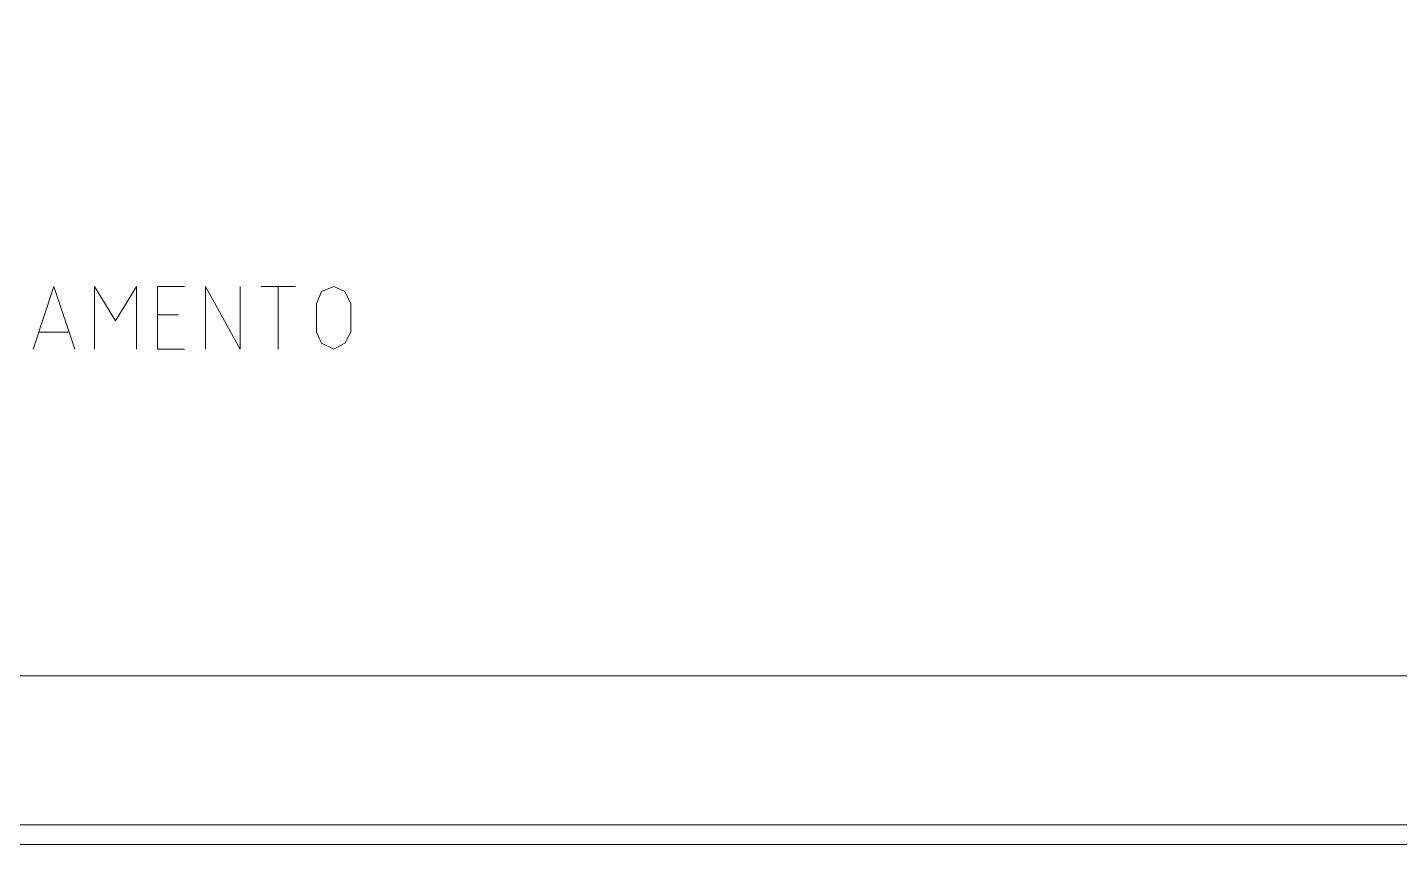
# Model space of a CAD drawing. Header units: millimetres. Extents: x 373 to 563, y 791 to 885.
# Drawn here: x 452.51 to 466.45, y 856.68 to 865.06 of the extents above; entities that cross this region are included whole.
import ezdxf

# ---------------------------------------------------------------- set-up
doc = ezdxf.new("R2010")
doc.units = ezdxf.units.MM
doc.linetypes.add('JIS_02_2.0', pattern=[3, 2, -1])
doc.layers.add('wireless', color=1, linetype='Continuous')

msp = doc.modelspace()

# ---------------------------------------------------------------- linework, layer by layer
at = {"color": 7, "lineweight": 0}
for points in [[(452.563, 861.792), (452.776, 862.43), (452.989, 861.792)], [(453.189, 861.792), (453.189, 862.43), (453.402, 862.08), (453.615, 862.43), (453.615, 861.792)], [(454.103, 861.792), (453.828, 861.792), (453.828, 862.43), (454.103, 862.43)], [(454.316, 861.792), (454.316, 862.43), (454.667, 861.792), (454.667, 862.43)], [(454.88, 862.43), (455.231, 862.43)], [(455.055, 861.792), (455.055, 862.43)], [(455.794, 862.255), (455.731, 862.38), (455.619, 862.43), (455.494, 862.38), (455.443, 862.255)], [(455.443, 861.967), (455.443, 862.255)], [(455.794, 862.255), (455.794, 861.967)], [(454.041, 862.142), (453.828, 862.142)], [(452.926, 861.967), (452.625, 861.967)], [(455.443, 861.967), (455.494, 861.854), (455.619, 861.792), (455.731, 861.854), (455.794, 861.967)], [(433.4, 858.473), (475.245, 858.473)], [(475.245, 856.957), (427.4, 856.957)], [(475.245, 856.757), (427.4, 856.757)]]:
    msp.add_lwpolyline(points, dxfattribs=at)
at = {"layer": 'wireless', "linetype": 'JIS_02_2.0'}
msp.add_circle((463.625, 855.329), 30, dxfattribs=at)

doc.saveas('drawing.dxf')
